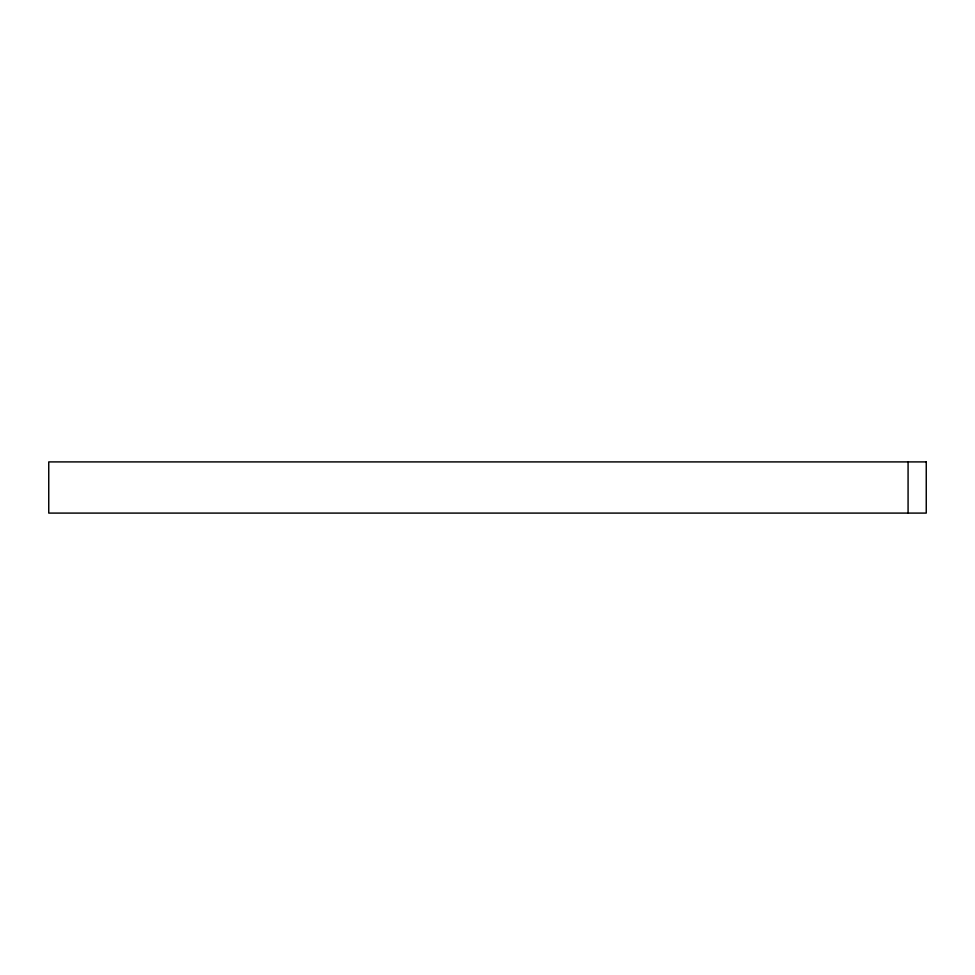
<?xml version="1.0" encoding="UTF-8"?>
<svg xmlns="http://www.w3.org/2000/svg" width="975" height="975" viewBox="0 0 975 975"><rect width="100%" height="100%" fill="white"/><g stroke="black" fill="none" stroke-linecap="round" stroke-linejoin="round"><path stroke-width="1.46" d="M908.078 461.906L908.078 513.094M926.25 461.906L48.75 461.906L48.75 513.094L926.25 513.094L926.25 461.906"/></g></svg>
